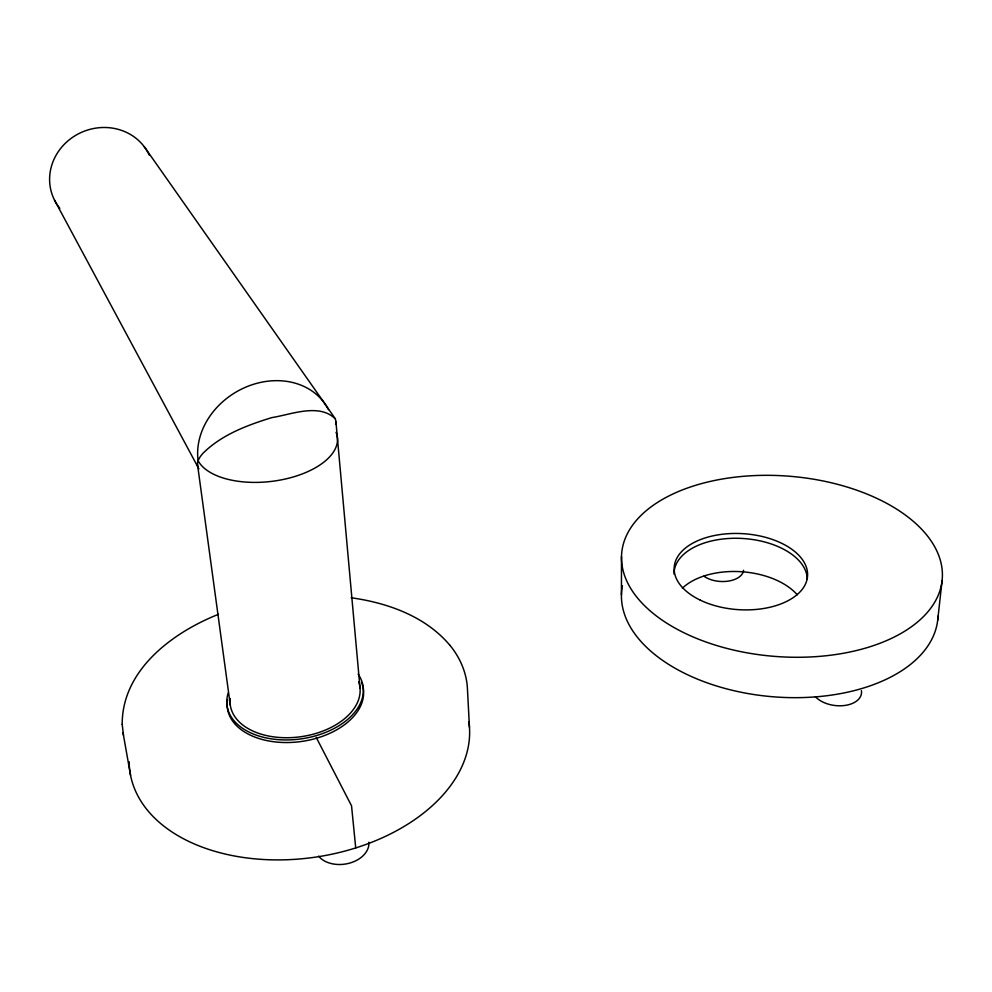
<?xml version="1.0" encoding="UTF-8"?>
<svg xmlns="http://www.w3.org/2000/svg" width="992" height="992" viewBox="0 0 992 992"><rect width="100%" height="100%" fill="white"/><g stroke="black" fill="none" stroke-linecap="round" stroke-linejoin="round"><path stroke-width="1.49" d="M621.426 594.865L621.5 556.586M937.688 620.211L942.053 580.915A160.803 90.384 4.5 0 0 711.19 481.207A160.803 90.384 4.5 0 0 692.614 636.74A160.803 90.384 4.5 0 0 942.053 580.915M218.426 614.333C172.496 632.561 121.917 670.071 122.202 724.433M351.156 597.754C387.711 602.9 425.63 616.33 449.984 645.383M449.934 645.308C459.755 657.2 466.314 671.993 467.368 687.456L469.452 727.285M198.933 468.943L197.854 466.996M144.311 146.779L323.814 402.231L335.383 418.934L335.953 421.687A142.947 33.195 -15.7 0 1 335.643 424.204M54.523 200.148L197.792 466.823M316.225 737.403L351.54 805.826L355.731 847.949M335.383 418.934C319.238 402.789 291.14 414.582 271.932 417.582C247.231 425.171 221.613 434.732 202.963 453.294A138.545 31.93 -16.7 0 0 198.14 460.772A138.508 31.918 -16.7 0 0 197.854 466.996M122.202 724.334L123.479 735.283M122.996 732.58L130.56 775.298M197.433 463.958L230.318 705.225M335.953 421.885L360.034 688.138M682.397 588.206A65.943 38.762 4.1 0 1 740.466 571.665A65.943 38.762 4.1 0 1 797.258 594.791M674.076 574.145A66.7 38.155 3.7 0 1 739.958 538.346A66.7 38.155 3.7 0 1 807.277 579.179M861.416 690.63A25.135 15.401 7.4 0 1 844.626 705.498A25.135 15.401 7.4 0 1 815.312 696.644M743.554 570.288A22.382 12.76 3.2 0 1 728.165 581.138A22.382 12.76 3.2 0 1 703.948 576.166M938.023 616.082A158.708 92.07 4.9 0 1 768.936 696.409A158.708 92.07 4.9 0 1 622.418 585.689M59.818 208.308A52.477 48.856 -22.7 0 1 75.628 135.383A52.477 48.856 -22.7 0 1 149.271 155.074M358.645 681.839A65.422 41.106 -8 0 1 299.77 736.87A65.422 41.106 -8 0 1 230.218 698.554M328.501 409.708A71.176 59.346 -31.1 0 0 248.062 386.21A71.176 59.346 -31.1 0 0 198.127 460.772A71.226 36.084 -6.6 0 0 282.869 479.545A71.226 36.084 -6.6 0 0 336.052 432.363M468.832 721.63A171.281 111.476 -8.4 0 1 308.177 858.105A171.281 111.476 -8.4 0 1 129.171 761.707M368.875 842.245A26.945 18.972 -8.2 0 1 349.568 863.139A26.945 18.972 -8.2 0 1 318.606 856.17M361.534 682.471A68.634 43.214 -8 0 1 300.229 741.644A68.634 43.214 -8 0 1 227.515 699.856M358.112 674.101A68.696 43.164 -8 0 1 301.568 738.817A68.696 43.164 -8 0 1 228.222 692.937M700.352 600.185A66.811 38.056 3.7 0 0 807.042 579.477A66.811 38.056 3.7 0 0 715.244 535.37A66.811 38.056 3.7 0 0 700.352 600.185"/></g></svg>
